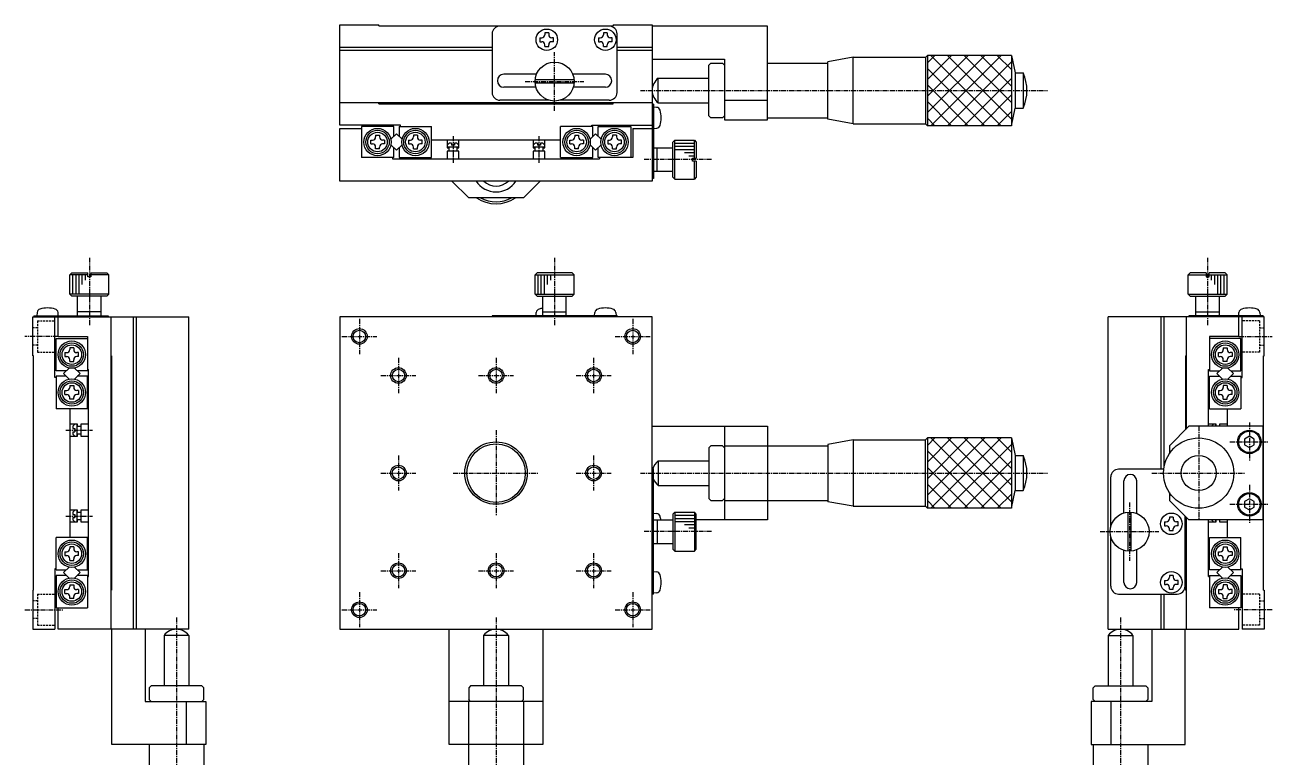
# Model space of a CAD drawing. Extents: x -219 to 100, y -52 to 272.
# Drawn here: x -219.2 to 100.3, y 84.4 to 272 of the extents above; entities that cross this region are included whole.
import ezdxf

# ---------------------------------------------------------------- set-up
doc = ezdxf.new("R2010")
doc.units = 0
doc.linetypes.add('CENTER', pattern=[2, 1.25, -0.25, 0.25, -0.25])
doc.linetypes.add('DASHED', pattern=[0.75, 0.5, -0.25])
doc.layers.get('0').update_dxf_attribs({"linetype": 'CONTINUOUS'})
doc.layers.add('CENTER', color=1, linetype='CENTER')

msp = doc.modelspace()

# ---------------------------------------------------------------- linework, layer by layer
at = {"color": 7, "linetype": 'CONTINUOUS'}
for p, q in [((-138.52, 246.3), (-138.52, 272)), ((-138.52, 272), (-128.52, 272)), ((-128.52, 271.8), (-128.52, 272)), ((-128.52, 271.8), (-68.52, 271.8)), ((-69.52, 271.7), (-97.52, 271.7)), ((-68.52, 272), (-58.52, 272)), ((-68.52, 272), (-68.52, 271.8)), ((-58.52, 272), (-58.52, 232)), ((-29.02, 271.7), (-58.52, 271.7)), ((-29.02, 247.7), (-29.02, 271.7)), ((-99.52, 269.7), (-99.52, 254.7)), ((-87.27, 268.7), (-87.27, 267.7)), ((-87.27, 268.7), (-86.82, 268.7)), ((-85.02, 269.95), (-86.02, 269.95)), ((-86.02, 269.95), (-86.02, 269.5)), ((-85.02, 269.95), (-85.02, 269.5)), ((-83.77, 268.7), (-84.22, 268.7)), ((-83.77, 267.7), (-83.77, 268.7)), ((-72.27, 268.7), (-72.27, 267.7)), ((-72.27, 268.7), (-71.82, 268.7)), ((-70.02, 269.95), (-71.02, 269.95)), ((-71.02, 269.95), (-71.02, 269.5)), ((-70.02, 269.95), (-70.02, 269.5)), ((-68.77, 268.7), (-69.22, 268.7)), ((-68.77, 267.7), (-68.77, 268.7)), ((-67.52, 254.7), (-67.52, 269.7)), ((-138.52, 266.3), (-99.52, 266.3)), ((-138.52, 265.5), (-99.52, 265.5)), ((-87.27, 267.7), (-86.82, 267.7)), ((-86.02, 266.45), (-86.02, 266.9)), ((-86.02, 266.45), (-85.02, 266.45)), ((-85.02, 266.45), (-85.02, 266.9)), ((-83.77, 267.7), (-84.22, 267.7)), ((-72.27, 267.7), (-71.82, 267.7)), ((-71.02, 266.45), (-71.02, 266.9)), ((-71.02, 266.45), (-70.02, 266.45)), ((-70.02, 266.45), (-70.02, 266.9)), ((-68.77, 267.7), (-69.22, 267.7)), ((-67.52, 266.3), (-58.52, 266.3)), ((-67.52, 265.5), (-58.52, 265.5)), ((-58.52, 263.2), (-40.02, 263.2)), ((-44.02, 261.7), (-43.52, 262.2)), ((-43.52, 262.2), (-40.52, 262.2)), ((-40.02, 261.7), (-40.52, 262.2)), ((-40.02, 263.2), (-40.02, 247.7)), ((-29.02, 262.2), (-13.52, 262.2)), ((-7.02, 263.7), (-13.52, 262.55)), ((-13.52, 247.84), (-13.52, 262.55)), ((-7.02, 263.7), (11.48, 263.7)), ((-7.02, 246.7), (-7.02, 263.7)), ((11.48, 263.69), (11.98, 264.19)), ((11.48, 263.7), (11.48, 246.7)), ((11.98, 264.19), (11.98, 246.19)), ((33.48, 264.19), (11.98, 264.19)), ((33.48, 264.19), (33.48, 246.19)), ((33.48, 264.19), (34.48, 259.69)), ((-88.17, 259.35), (-96.52, 259.35)), ((-70.52, 259.35), (-78.88, 259.35)), ((-44.02, 248.7), (-44.02, 261.7)), ((34.48, 259.69), (34.48, 250.69)), ((34.48, 259.69), (36.48, 259.69)), ((36.48, 259.69), (36.48, 250.69)), ((-88.31, 256.05), (-96.52, 256.05)), ((-78.54, 257.9), (-88.51, 257.9)), ((-78.54, 257.1), (-88.51, 257.1)), ((-70.52, 256.05), (-78.74, 256.05)), ((-56.96, 252.02), (-56.96, 258.37)), ((-56.96, 258.37), (-44.02, 258.37)), ((-84.92, 252.7), (-97.52, 252.7)), ((-69.52, 252.7), (-82.12, 252.7)), ((-40.02, 252.7), (-29.02, 252.7)), ((-58.52, 252), (-138.52, 252)), ((-128.52, 251.8), (-128.52, 252)), ((-128.52, 251.8), (-68.52, 251.8)), ((-68.52, 251.8), (-68.52, 252)), ((-58.22, 251.7), (-58.52, 251.7)), ((-58.22, 251.7), (-58.22, 232.7)), ((-57.37, 250.87), (-58.22, 250.95)), ((-56.96, 252.02), (-44.02, 252.02)), ((33.48, 246.19), (34.48, 250.69)), ((34.48, 250.69), (36.48, 250.69)), ((-123.02, 246.3), (-138.52, 246.3)), ((-124.72, 246), (-133.02, 246)), ((-133.02, 246), (-133.02, 238)), ((-124.72, 243.42), (-124.72, 246)), ((-123.32, 246), (-123.32, 243.42)), ((-123.32, 246), (-115.02, 246)), ((-123.02, 246), (-123.02, 246.3)), ((-115.02, 238), (-115.02, 246)), ((-73.72, 246), (-82.02, 246)), ((-82.02, 238), (-82.02, 246)), ((-74.02, 246.3), (-58.52, 246.3)), ((-74.02, 246), (-74.02, 246.3)), ((-73.72, 243.42), (-73.72, 246)), ((-72.32, 243.42), (-72.32, 246)), ((-72.32, 246), (-64.02, 246)), ((-64.02, 246), (-64.02, 238)), ((-43.52, 248.2), (-44.02, 248.7)), ((-40.52, 248.2), (-43.52, 248.2)), ((-40.52, 248.2), (-40.02, 248.7)), ((-40.02, 247.7), (-29.02, 247.7)), ((-29.02, 248.2), (-13.52, 248.2)), ((-7.02, 246.7), (-13.52, 247.84)), ((-7.02, 246.7), (11.48, 246.7)), ((11.48, 246.69), (11.98, 246.19)), ((33.48, 246.19), (11.98, 246.19)), ((-138.52, 245.5), (-133.02, 245.5)), ((-138.52, 232), (-138.52, 245.5)), ((-129.37, 243.75), (-128.37, 243.75)), ((-129.37, 243.75), (-129.37, 243.3)), ((-128.37, 243.75), (-128.37, 243.3)), ((-124.02, 244.12), (-125.44, 242.7)), ((-122.6, 242.7), (-124.02, 244.12)), ((-118.67, 243.75), (-119.67, 243.75)), ((-119.67, 243.75), (-119.67, 243.3)), ((-118.67, 243.75), (-118.67, 243.3)), ((-78.37, 243.75), (-77.37, 243.75)), ((-78.37, 243.75), (-78.37, 243.3)), ((-77.37, 243.75), (-77.37, 243.3)), ((-74.44, 242.7), (-73.02, 244.12)), ((-73.02, 244.12), (-71.6, 242.7)), ((-67.67, 243.75), (-68.67, 243.75)), ((-68.67, 243.75), (-68.67, 243.3)), ((-67.67, 243.75), (-67.67, 243.3)), ((-63.52, 245.5), (-63.52, 238)), ((-63.52, 245.5), (-58.52, 245.5)), ((-58.22, 245.45), (-57.37, 245.52)), ((-130.62, 241.5), (-130.62, 242.5)), ((-130.62, 242.5), (-130.17, 242.5)), ((-130.62, 241.5), (-130.17, 241.5)), ((-129.37, 240.25), (-129.37, 240.7)), ((-128.37, 240.25), (-129.37, 240.25)), ((-128.37, 240.25), (-128.37, 240.7)), ((-127.12, 242.5), (-127.57, 242.5)), ((-127.12, 241.5), (-127.57, 241.5)), ((-127.12, 242.5), (-127.12, 241.5)), ((-125.44, 241.3), (-124.02, 239.88)), ((-124.72, 238), (-124.72, 240.58)), ((-124.02, 239.88), (-122.6, 241.3)), ((-123.32, 240.58), (-123.32, 238)), ((-120.92, 242.5), (-120.92, 241.5)), ((-120.92, 242.5), (-120.47, 242.5)), ((-120.92, 241.5), (-120.47, 241.5)), ((-119.67, 240.25), (-119.67, 240.7)), ((-119.67, 240.25), (-118.67, 240.25)), ((-118.67, 240.25), (-118.67, 240.7)), ((-117.42, 242.5), (-117.87, 242.5)), ((-117.42, 241.5), (-117.87, 241.5)), ((-117.42, 241.5), (-117.42, 242.5)), ((-82.02, 242.5), (-115.02, 242.5)), ((-111.02, 242.5), (-111.02, 240.5)), ((-110.52, 241.7), (-111.02, 241.2)), ((-108.02, 240.7), (-111.02, 240.7)), ((-111.02, 240.5), (-110.52, 240.5)), ((-111.02, 239.7), (-111.02, 237.7)), ((-108.02, 239.7), (-111.02, 239.7)), ((-109.92, 241.7), (-110.52, 241.7)), ((-110.52, 239.7), (-110.52, 240.7)), ((-109.92, 241.7), (-109.92, 241.2)), ((-109.12, 241.2), (-109.92, 241.2)), ((-108.52, 241.7), (-109.12, 241.7)), ((-109.12, 241.7), (-109.12, 241.2)), ((-108.52, 241.7), (-108.02, 241.2)), ((-108.52, 240.7), (-108.52, 239.7)), ((-108.52, 240.5), (-108.02, 240.5)), ((-108.02, 240.5), (-108.02, 242.5)), ((-108.02, 237.7), (-108.02, 239.7)), ((-89.02, 242.5), (-89.02, 240.5)), ((-88.52, 241.7), (-89.02, 241.2)), ((-86.02, 240.7), (-89.02, 240.7)), ((-89.02, 240.5), (-88.52, 240.5)), ((-89.02, 239.7), (-89.02, 237.7)), ((-86.02, 239.7), (-89.02, 239.7)), ((-87.92, 241.7), (-88.52, 241.7)), ((-88.52, 239.7), (-88.52, 240.7)), ((-87.92, 241.7), (-87.92, 241.2)), ((-87.12, 241.2), (-87.92, 241.2)), ((-86.52, 241.7), (-87.12, 241.7)), ((-87.12, 241.7), (-87.12, 241.2)), ((-86.52, 241.7), (-86.02, 241.2)), ((-86.52, 240.7), (-86.52, 239.7)), ((-86.52, 240.5), (-86.02, 240.5)), ((-86.02, 240.5), (-86.02, 242.5)), ((-86.02, 237.7), (-86.02, 239.7)), ((-79.62, 241.5), (-79.62, 242.5)), ((-79.62, 242.5), (-79.17, 242.5)), ((-79.62, 241.5), (-79.17, 241.5)), ((-78.37, 240.25), (-78.37, 240.7)), ((-77.37, 240.25), (-78.37, 240.25)), ((-77.37, 240.25), (-77.37, 240.7)), ((-76.12, 242.5), (-76.57, 242.5)), ((-76.12, 241.5), (-76.57, 241.5)), ((-76.12, 242.5), (-76.12, 241.5)), ((-73.02, 239.88), (-74.44, 241.3)), ((-73.72, 238), (-73.72, 240.58)), ((-71.6, 241.3), (-73.02, 239.88)), ((-72.32, 238), (-72.32, 240.58)), ((-69.92, 242.5), (-69.92, 241.5)), ((-69.92, 242.5), (-69.47, 242.5)), ((-69.92, 241.5), (-69.47, 241.5)), ((-68.67, 240.25), (-68.67, 240.7)), ((-68.67, 240.25), (-67.67, 240.25)), ((-67.67, 240.25), (-67.67, 240.7)), ((-66.42, 242.5), (-66.87, 242.5)), ((-66.42, 241.5), (-66.87, 241.5)), ((-66.42, 241.5), (-66.42, 242.5)), ((-58.22, 240.5), (-53.22, 240.5)), ((-57.22, 234.5), (-57.22, 240.5)), ((-53.22, 242), (-52.72, 242.5)), ((-53.22, 233), (-53.22, 242)), ((-52.72, 232.5), (-52.72, 242.5)), ((-52.72, 242.5), (-47.72, 242.5)), ((-47.72, 237.9), (-47.72, 242.5)), ((-47.72, 242.5), (-47.22, 242)), ((-47.22, 242), (-47.22, 237.9)), ((-124.72, 238), (-133.02, 238)), ((-125.02, 238), (-125.02, 237.7)), ((-125.02, 237.7), (-72.02, 237.7)), ((-123.32, 238), (-115.02, 238)), ((-82.02, 238), (-73.72, 238)), ((-63.52, 238), (-72.32, 238)), ((-72.02, 238), (-72.02, 237.7)), ((-48.22, 237.9), (-47.22, 237.9)), ((-48.22, 237.1), (-48.22, 237.9)), ((-47.22, 237.1), (-48.22, 237.1)), ((-47.72, 232.5), (-47.72, 237.1)), ((-47.22, 237.1), (-47.22, 233)), ((-58.22, 234.5), (-53.22, 234.5)), ((-58.52, 232), (-138.52, 232)), ((-105.52, 227.7), (-109.82, 232)), ((-87.22, 232), (-91.52, 227.7)), ((-58.22, 232.7), (-58.52, 232.7)), ((-52.72, 232.5), (-53.22, 233)), ((-52.72, 232.5), (-47.72, 232.5)), ((-47.22, 233), (-47.72, 232.5)), ((-91.52, 227.7), (-105.52, 227.7)), ((-207.69, 207.99), (-207.19, 208.49)), ((-203.09, 207.99), (-207.69, 207.99)), ((-207.69, 202.99), (-207.69, 207.99)), ((-207.19, 208.49), (-203.09, 208.49)), ((-203.09, 207.49), (-203.09, 208.49)), ((-202.29, 208.49), (-202.29, 207.49)), ((-202.29, 208.49), (-198.19, 208.49)), ((-197.69, 207.99), (-202.29, 207.99)), ((-198.19, 208.49), (-197.69, 207.99)), ((-197.69, 202.99), (-197.69, 207.99)), ((-88.02, 208.49), (-88.52, 207.99)), ((-88.52, 207.99), (-78.52, 207.99)), ((-88.52, 202.99), (-88.52, 207.99)), ((-79.02, 208.49), (-88.02, 208.49)), ((-78.52, 207.99), (-79.02, 208.49)), ((-78.52, 202.99), (-78.52, 207.99)), ((79.26, 208.49), (78.76, 207.99)), ((78.76, 207.99), (83.36, 207.99)), ((78.76, 202.99), (78.76, 207.99)), ((83.36, 208.49), (79.26, 208.49)), ((83.36, 208.49), (83.36, 207.49)), ((84.16, 207.49), (84.16, 208.49)), ((88.26, 208.49), (84.16, 208.49)), ((84.16, 207.99), (88.76, 207.99)), ((88.76, 207.99), (88.26, 208.49)), ((88.76, 202.99), (88.76, 207.99)), ((-202.29, 207.49), (-203.09, 207.49)), ((83.36, 207.49), (84.16, 207.49)), ((-197.69, 202.99), (-207.69, 202.99)), ((-207.19, 202.49), (-207.69, 202.99)), ((-198.19, 202.49), (-207.19, 202.49)), ((-205.69, 197.49), (-205.69, 202.49)), ((-199.69, 197.49), (-199.69, 202.49)), ((-197.69, 202.99), (-198.19, 202.49)), ((-88.52, 202.99), (-78.52, 202.99)), ((-88.52, 202.99), (-88.02, 202.49)), ((-88.02, 202.49), (-79.02, 202.49)), ((-86.52, 197.49), (-86.52, 202.49)), ((-80.52, 197.49), (-80.52, 202.49)), ((-79.02, 202.49), (-78.52, 202.99)), ((78.76, 202.99), (88.76, 202.99)), ((78.76, 202.99), (79.26, 202.49)), ((79.26, 202.49), (88.26, 202.49)), ((80.76, 197.49), (80.76, 202.49)), ((86.76, 197.49), (86.76, 202.49)), ((88.26, 202.49), (88.76, 202.99)), ((-216.06, 198.33), (-216.14, 197.49)), ((-210.64, 197.49), (-210.71, 198.33)), ((-199.69, 198.49), (-205.69, 198.49)), ((-88.27, 197.49), (-88.2, 198.33)), ((-86.52, 198.49), (-80.52, 198.49)), ((-73.27, 197.49), (-73.2, 198.33)), ((-67.85, 198.33), (-67.77, 197.49)), ((80.76, 198.49), (86.76, 198.49)), ((91.71, 197.49), (91.78, 198.33)), ((97.13, 198.33), (97.21, 197.49)), ((-217.19, 197.19), (-177.19, 197.19)), ((-217.19, 187.19), (-217.19, 197.19)), ((-216.89, 197.49), (-216.89, 197.19)), ((-216.89, 197.49), (-197.89, 197.49)), ((-211.49, 181.69), (-211.49, 197.19)), ((-210.69, 192.19), (-210.69, 197.19)), ((-197.89, 197.49), (-197.89, 197.19)), ((-197.19, 197.19), (-197.19, 117.19)), ((-191.49, 197.19), (-191.49, 117.19)), ((-190.69, 197.19), (-190.69, 117.19)), ((-177.19, 117.19), (-177.19, 197.19)), ((-58.52, 197.19), (-138.52, 197.19)), ((-138.52, 197.19), (-138.52, 117.19)), ((-67.52, 197.49), (-99.52, 197.49)), ((-99.52, 197.49), (-99.52, 197.19)), ((-67.52, 197.49), (-67.52, 197.19)), ((-58.52, 117.19), (-58.52, 197.19)), ((58.26, 117.19), (58.26, 197.19)), ((98.26, 197.19), (58.26, 197.19)), ((71.76, 197.19), (71.76, 158.19)), ((72.56, 197.19), (72.56, 158.52)), ((78.26, 197.19), (78.26, 168.49)), ((78.96, 197.49), (78.96, 197.19)), ((97.96, 197.49), (78.96, 197.49)), ((91.76, 192.19), (91.76, 197.19)), ((92.56, 181.69), (92.56, 197.19)), ((97.96, 197.49), (97.96, 197.19)), ((98.26, 187.19), (98.26, 197.19)), ((-211.19, 183.39), (-211.19, 191.69)), ((-211.19, 191.69), (-203.19, 191.69)), ((-210.69, 192.19), (-203.19, 192.19)), ((-203.19, 192.19), (-203.19, 183.39)), ((91.76, 192.19), (84.26, 192.19)), ((84.26, 192.19), (84.26, 183.39)), ((92.26, 191.69), (84.26, 191.69)), ((92.26, 183.39), (92.26, 191.69)), ((-206.69, 189.29), (-207.69, 189.29)), ((-207.69, 189.29), (-207.69, 188.84)), ((-206.69, 189.29), (-206.69, 188.84)), ((87.76, 189.29), (88.76, 189.29)), ((87.76, 189.29), (87.76, 188.84)), ((88.76, 189.29), (88.76, 188.84)), ((-216.99, 187.19), (-217.19, 187.19)), ((-216.99, 127.19), (-216.99, 187.19)), ((-208.94, 188.04), (-208.94, 187.04)), ((-208.94, 188.04), (-208.49, 188.04)), ((-208.94, 187.04), (-208.49, 187.04)), ((-207.69, 185.79), (-207.69, 186.24)), ((-207.69, 185.79), (-206.69, 185.79)), ((-206.69, 185.79), (-206.69, 186.24)), ((-205.44, 188.04), (-205.89, 188.04)), ((-205.44, 187.04), (-205.89, 187.04)), ((-205.44, 187.04), (-205.44, 188.04)), ((-196.99, 187.19), (-197.19, 187.19)), ((-196.99, 187.19), (-196.99, 127.19)), ((78.06, 187.19), (78.06, 168.29)), ((78.06, 187.19), (78.26, 187.19)), ((86.51, 187.04), (86.51, 188.04)), ((86.51, 188.04), (86.96, 188.04)), ((86.51, 187.04), (86.96, 187.04)), ((87.76, 185.79), (87.76, 186.24)), ((88.76, 185.79), (87.76, 185.79)), ((88.76, 185.79), (88.76, 186.24)), ((90.01, 188.04), (89.56, 188.04)), ((90.01, 187.04), (89.56, 187.04)), ((90.01, 188.04), (90.01, 187.04)), ((98.06, 187.19), (98.26, 187.19)), ((98.06, 127.19), (98.06, 187.19)), ((-208.61, 183.39), (-211.19, 183.39)), ((-209.31, 182.69), (-207.89, 184.11)), ((-207.89, 181.26), (-209.31, 182.69)), ((-206.49, 184.11), (-205.07, 182.69)), ((-205.07, 182.69), (-206.49, 181.26)), ((-203.19, 183.39), (-205.77, 183.39)), ((-203.19, 183.69), (-202.89, 183.69)), ((-202.89, 130.69), (-202.89, 183.69)), ((83.96, 183.69), (84.26, 183.69)), ((83.96, 169.19), (83.96, 183.69)), ((84.26, 183.39), (86.84, 183.39)), ((87.56, 184.11), (86.14, 182.69)), ((86.14, 182.69), (87.56, 181.26)), ((90.38, 182.69), (88.96, 184.11)), ((88.96, 181.26), (90.38, 182.69)), ((89.68, 183.39), (92.26, 183.39)), ((-211.19, 181.69), (-211.49, 181.69)), ((-208.61, 181.99), (-211.19, 181.99)), ((-211.19, 181.99), (-211.19, 173.69)), ((-207.69, 179.59), (-206.69, 179.59)), ((-207.69, 179.59), (-207.69, 179.14)), ((-206.69, 179.59), (-206.69, 179.14)), ((-203.19, 181.99), (-205.77, 181.99)), ((-203.19, 173.69), (-203.19, 181.99)), ((84.26, 181.99), (86.84, 181.99)), ((84.26, 173.69), (84.26, 181.99)), ((88.76, 179.59), (87.76, 179.59)), ((87.76, 179.59), (87.76, 179.14)), ((88.76, 179.59), (88.76, 179.14)), ((89.68, 181.99), (92.26, 181.99)), ((92.26, 181.99), (92.26, 173.69)), ((92.26, 181.69), (92.56, 181.69)), ((-208.94, 177.34), (-208.94, 178.34)), ((-208.94, 178.34), (-208.49, 178.34)), ((-208.94, 177.34), (-208.49, 177.34)), ((-207.69, 176.09), (-207.69, 176.54)), ((-206.69, 176.09), (-207.69, 176.09)), ((-206.69, 176.09), (-206.69, 176.54)), ((-205.44, 178.34), (-205.89, 178.34)), ((-205.44, 177.34), (-205.89, 177.34)), ((-205.44, 178.34), (-205.44, 177.34)), ((86.51, 178.34), (86.51, 177.34)), ((86.51, 178.34), (86.96, 178.34)), ((86.51, 177.34), (86.96, 177.34)), ((87.76, 176.09), (87.76, 176.54)), ((87.76, 176.09), (88.76, 176.09)), ((88.76, 176.09), (88.76, 176.54)), ((90.01, 178.34), (89.56, 178.34)), ((90.01, 177.34), (89.56, 177.34)), ((90.01, 177.34), (90.01, 178.34)), ((-203.19, 173.69), (-211.19, 173.69)), ((-207.69, 173.69), (-207.69, 140.69)), ((84.26, 173.69), (92.26, 173.69)), ((88.76, 173.69), (88.76, 169.19)), ((-205.69, 169.69), (-207.69, 169.69)), ((-206.89, 169.19), (-206.39, 169.69)), ((-205.89, 169.69), (-205.89, 166.69)), ((-205.69, 169.19), (-205.69, 169.69)), ((-202.89, 169.69), (-204.89, 169.69)), ((-204.89, 169.69), (-204.89, 166.69)), ((85.96, 169.69), (83.96, 169.69)), ((84.76, 169.19), (85.26, 169.69)), ((85.76, 169.69), (85.76, 169.19)), ((85.96, 169.19), (85.96, 169.69)), ((88.76, 169.69), (86.76, 169.69)), ((86.76, 169.69), (86.76, 169.19)), ((-207.69, 166.69), (-205.69, 166.69)), ((-206.89, 169.19), (-206.89, 168.59)), ((-206.89, 168.59), (-206.39, 168.59)), ((-206.89, 167.79), (-206.89, 167.19)), ((-206.89, 167.79), (-206.39, 167.79)), ((-206.89, 167.19), (-206.39, 166.69)), ((-206.39, 168.59), (-206.39, 167.79)), ((-205.89, 169.19), (-204.89, 169.19)), ((-204.89, 167.19), (-205.89, 167.19)), ((-205.69, 166.69), (-205.69, 167.19)), ((-204.89, 166.69), (-202.89, 166.69)), ((-197.19, 168.49), (-196.99, 168.29)), ((-58.52, 169.19), (-29.02, 169.19)), ((-40.02, 169.19), (-40.02, 145.19)), ((-29.02, 169.19), (-29.02, 145.19)), ((11.48, 165.69), (11.98, 166.19)), ((11.98, 166.19), (11.98, 148.19)), ((33.48, 166.19), (11.98, 166.19)), ((33.48, 166.19), (33.48, 148.19)), ((33.48, 166.19), (34.48, 161.69)), ((78.96, 169.19), (73.96, 164.19)), ((97.96, 169.19), (78.96, 169.19)), ((94.46, 166.63), (93.21, 165.91)), ((95.71, 165.91), (94.46, 166.63)), ((97.96, 145.19), (97.96, 169.19)), ((-43.52, 164.19), (-44.02, 163.69)), ((-44.02, 163.69), (-44.02, 150.69)), ((-40.52, 164.19), (-43.52, 164.19)), ((-40.52, 164.19), (-40.02, 163.69)), ((-40.02, 164.19), (-13.52, 164.19)), ((-7.02, 165.69), (-13.52, 164.54)), ((-13.52, 164.54), (-13.52, 149.83)), ((-7.02, 165.69), (11.48, 165.69)), ((-7.02, 165.69), (-7.02, 148.69)), ((11.48, 148.69), (11.48, 165.69)), ((73.96, 164.19), (73.96, 162.16)), ((93.21, 165.91), (93.21, 164.46)), ((93.21, 164.46), (94.46, 163.74)), ((94.46, 163.74), (95.71, 164.46)), ((95.71, 164.46), (95.71, 165.91)), ((-56.96, 160.36), (-56.96, 154.01)), ((-56.96, 160.36), (-44.02, 160.36)), ((34.48, 161.69), (34.48, 152.69)), ((34.48, 161.69), (36.48, 161.69)), ((36.48, 161.69), (36.48, 152.69)), ((-58.22, 158.19), (-58.52, 158.19)), ((-58.22, 126.19), (-58.22, 158.19)), ((72.51, 158.19), (60.96, 158.19)), ((-56.96, 154.01), (-44.02, 154.01)), ((58.96, 143.59), (58.96, 156.19)), ((62.31, 146.97), (62.31, 155.19)), ((65.61, 146.83), (65.61, 155.19)), ((-44.02, 150.69), (-43.52, 150.19)), ((-43.52, 150.19), (-40.52, 150.19)), ((-40.02, 150.69), (-40.52, 150.19)), ((-40.02, 150.19), (-13.52, 150.19)), ((33.48, 148.19), (34.48, 152.69)), ((34.48, 152.69), (36.48, 152.69)), ((73.96, 152.21), (73.96, 150.19)), ((73.96, 150.19), (78.96, 145.19)), ((94.46, 150.63), (93.21, 149.91)), ((95.71, 149.91), (94.46, 150.63)), ((-205.69, 147.69), (-207.69, 147.69)), ((-206.89, 147.19), (-206.39, 147.69)), ((-206.89, 147.19), (-206.89, 146.59)), ((-205.89, 147.69), (-205.89, 144.69)), ((-205.89, 147.19), (-204.89, 147.19)), ((-205.69, 147.19), (-205.69, 147.69)), ((-202.89, 147.69), (-204.89, 147.69)), ((-204.89, 147.69), (-204.89, 144.69)), ((-52.72, 147.19), (-53.22, 146.69)), ((-52.72, 147.19), (-52.72, 137.19)), ((-52.72, 147.19), (-47.72, 147.19)), ((-47.72, 147.19), (-47.72, 137.19)), ((-47.22, 146.69), (-47.72, 147.19)), ((-7.02, 148.69), (-13.52, 149.83)), ((-7.02, 148.69), (11.48, 148.69)), ((11.48, 148.69), (11.98, 148.19)), ((33.48, 148.19), (11.98, 148.19)), ((63.36, 137.2), (63.36, 147.17)), ((64.16, 137.2), (64.16, 147.17)), ((93.21, 149.91), (93.21, 148.46)), ((93.21, 148.46), (94.46, 147.74)), ((94.46, 147.74), (95.71, 148.46)), ((95.71, 148.46), (95.71, 149.91)), ((-207.69, 144.69), (-205.69, 144.69)), ((-206.89, 146.59), (-206.39, 146.59)), ((-206.89, 145.79), (-206.89, 145.19)), ((-206.89, 145.79), (-206.39, 145.79)), ((-206.89, 145.19), (-206.39, 144.69)), ((-206.39, 146.59), (-206.39, 145.79)), ((-204.89, 145.19), (-205.89, 145.19)), ((-205.69, 144.69), (-205.69, 145.19)), ((-204.89, 144.69), (-202.89, 144.69)), ((-197.19, 145.89), (-196.99, 146.09)), ((-58.22, 146.94), (-57.37, 146.86)), ((-58.22, 145.19), (-53.22, 145.19)), ((-57.22, 145.19), (-57.22, 139.19)), ((-53.22, 146.69), (-53.22, 137.69)), ((-47.22, 137.69), (-47.22, 146.69)), ((-29.02, 145.19), (-47.22, 145.19)), ((72.71, 144.69), (72.71, 143.69)), ((72.71, 144.69), (73.16, 144.69)), ((74.96, 145.94), (73.96, 145.94)), ((73.96, 145.94), (73.96, 145.49)), ((74.96, 145.94), (74.96, 145.49)), ((76.21, 144.69), (75.76, 144.69)), ((76.21, 143.69), (76.21, 144.69)), ((77.96, 128.19), (77.96, 146.19)), ((78.06, 146.09), (78.06, 127.19)), ((78.26, 145.89), (78.26, 117.19)), ((97.96, 145.19), (78.96, 145.19)), ((83.96, 130.69), (83.96, 145.19)), ((83.96, 144.69), (85.96, 144.69)), ((84.76, 145.19), (85.26, 144.69)), ((85.76, 145.19), (85.76, 144.69)), ((85.96, 144.69), (85.96, 145.19)), ((86.76, 145.19), (86.76, 144.69)), ((86.76, 144.69), (88.76, 144.69)), ((88.76, 145.19), (88.76, 140.69)), ((-211.19, 132.39), (-211.19, 140.69)), ((-203.19, 140.69), (-211.19, 140.69)), ((-203.19, 132.39), (-203.19, 140.69)), ((58.96, 128.19), (58.96, 140.79)), ((72.71, 143.69), (73.16, 143.69)), ((73.96, 142.44), (73.96, 142.89)), ((73.96, 142.44), (74.96, 142.44)), ((74.96, 142.44), (74.96, 142.89)), ((76.21, 143.69), (75.76, 143.69)), ((84.26, 132.39), (84.26, 140.69)), ((84.26, 140.69), (92.26, 140.69)), ((92.26, 132.39), (92.26, 140.69)), ((-206.69, 138.29), (-207.69, 138.29)), ((-207.69, 138.29), (-207.69, 137.84)), ((-206.69, 138.29), (-206.69, 137.84)), ((-58.22, 139.19), (-53.22, 139.19)), ((-53.22, 137.69), (-52.72, 137.19)), ((-47.72, 137.19), (-47.22, 137.69)), ((62.31, 129.19), (62.31, 137.4)), ((65.61, 129.19), (65.61, 137.54)), ((87.76, 138.29), (88.76, 138.29)), ((87.76, 138.29), (87.76, 137.84)), ((88.76, 138.29), (88.76, 137.84)), ((-208.94, 137.04), (-208.94, 136.04)), ((-208.94, 137.04), (-208.49, 137.04)), ((-208.94, 136.04), (-208.49, 136.04)), ((-207.69, 134.79), (-207.69, 135.24)), ((-207.69, 134.79), (-206.69, 134.79)), ((-206.69, 134.79), (-206.69, 135.24)), ((-205.44, 137.04), (-205.89, 137.04)), ((-205.44, 136.04), (-205.89, 136.04)), ((-205.44, 136.04), (-205.44, 137.04)), ((-52.72, 137.19), (-47.72, 137.19)), ((86.51, 136.04), (86.51, 137.04)), ((86.51, 137.04), (86.96, 137.04)), ((86.51, 136.04), (86.96, 136.04)), ((87.76, 134.79), (87.76, 135.24)), ((88.76, 134.79), (87.76, 134.79)), ((88.76, 134.79), (88.76, 135.24)), ((90.01, 137.04), (89.56, 137.04)), ((90.01, 136.04), (89.56, 136.04)), ((90.01, 137.04), (90.01, 136.04)), ((-211.19, 132.69), (-211.49, 132.69)), ((-211.49, 132.69), (-211.49, 117.19)), ((-211.19, 132.39), (-208.61, 132.39)), ((-208.61, 130.99), (-211.19, 130.99)), ((-211.19, 130.99), (-211.19, 122.69)), ((-207.89, 133.11), (-209.31, 131.69)), ((-209.31, 131.69), (-207.89, 130.26)), ((-205.07, 131.69), (-206.49, 133.11)), ((-206.49, 130.26), (-205.07, 131.69)), ((-205.77, 132.39), (-203.19, 132.39)), ((-203.19, 130.99), (-205.77, 130.99)), ((-203.19, 130.99), (-203.19, 122.69)), ((-58.22, 131.94), (-57.37, 131.86)), ((86.84, 132.39), (84.26, 132.39)), ((84.26, 130.99), (86.84, 130.99)), ((84.26, 130.99), (84.26, 122.69)), ((86.14, 131.69), (87.56, 133.11)), ((87.56, 130.26), (86.14, 131.69)), ((88.96, 133.11), (90.38, 131.69)), ((90.38, 131.69), (88.96, 130.26)), ((92.26, 132.39), (89.68, 132.39)), ((89.68, 130.99), (92.26, 130.99)), ((92.26, 132.69), (92.56, 132.69)), ((92.26, 130.99), (92.26, 122.69)), ((92.56, 132.69), (92.56, 117.19)), ((-207.69, 128.59), (-206.69, 128.59)), ((-207.69, 128.59), (-207.69, 128.14)), ((-206.69, 128.59), (-206.69, 128.14)), ((-203.19, 130.69), (-202.89, 130.69)), ((72.71, 129.69), (72.71, 128.69)), ((72.71, 129.69), (73.16, 129.69)), ((72.71, 128.69), (73.16, 128.69)), ((74.96, 130.94), (73.96, 130.94)), ((73.96, 130.94), (73.96, 130.49)), ((73.96, 127.44), (73.96, 127.89)), ((74.96, 130.94), (74.96, 130.49)), ((74.96, 127.44), (74.96, 127.89)), ((76.21, 129.69), (75.76, 129.69)), ((76.21, 128.69), (75.76, 128.69)), ((76.21, 128.69), (76.21, 129.69)), ((83.96, 130.69), (84.26, 130.69)), ((88.76, 128.59), (87.76, 128.59)), ((87.76, 128.59), (87.76, 128.14)), ((88.76, 128.59), (88.76, 128.14)), ((-217.19, 127.19), (-217.19, 117.19)), ((-216.99, 127.19), (-217.19, 127.19)), ((-208.94, 126.34), (-208.94, 127.34)), ((-208.94, 127.34), (-208.49, 127.34)), ((-208.94, 126.34), (-208.49, 126.34)), ((-207.69, 125.09), (-207.69, 125.54)), ((-206.69, 125.09), (-207.69, 125.09)), ((-206.69, 125.09), (-206.69, 125.54)), ((-205.44, 127.34), (-205.89, 127.34)), ((-205.44, 126.34), (-205.89, 126.34)), ((-205.44, 127.34), (-205.44, 126.34)), ((-197.19, 127.19), (-196.99, 127.19)), ((-58.22, 126.19), (-58.52, 126.19)), ((-57.37, 126.51), (-58.22, 126.44)), ((60.96, 126.19), (75.96, 126.19)), ((71.76, 126.19), (71.76, 117.19)), ((72.56, 126.19), (72.56, 117.19)), ((73.96, 127.44), (74.96, 127.44)), ((78.26, 127.19), (78.06, 127.19)), ((86.51, 127.34), (86.51, 126.34)), ((86.51, 127.34), (86.96, 127.34)), ((86.51, 126.34), (86.96, 126.34)), ((87.76, 125.09), (87.76, 125.54)), ((87.76, 125.09), (88.76, 125.09)), ((88.76, 125.09), (88.76, 125.54)), ((90.01, 127.34), (89.56, 127.34)), ((90.01, 126.34), (89.56, 126.34)), ((90.01, 126.34), (90.01, 127.34)), ((98.06, 127.19), (98.26, 127.19)), ((98.26, 127.19), (98.26, 117.19)), ((-211.19, 122.69), (-203.19, 122.69)), ((-210.69, 117.19), (-210.69, 122.69)), ((92.26, 122.69), (84.26, 122.69)), ((91.76, 117.19), (91.76, 122.69)), ((-217.19, 117.19), (-211.49, 117.19)), ((-177.19, 117.19), (-210.69, 117.19)), ((-196.89, 87.69), (-196.89, 117.19)), ((-188.39, 117.19), (-188.39, 98.69)), ((-177.21, 115.62), (-183.56, 115.62)), ((-183.56, 115.62), (-183.56, 102.69)), ((-177.21, 115.62), (-177.21, 102.69)), ((-138.52, 117.19), (-58.52, 117.19)), ((-110.52, 87.69), (-110.52, 117.19)), ((-95.35, 115.62), (-101.7, 115.62)), ((-101.7, 115.62), (-101.7, 102.69)), ((-95.35, 115.62), (-95.35, 102.69)), ((-86.52, 117.19), (-86.52, 87.69)), ((58.26, 117.19), (91.76, 117.19)), ((58.28, 115.62), (64.63, 115.62)), ((58.28, 115.62), (58.28, 102.69)), ((64.63, 115.62), (64.63, 102.69)), ((69.46, 117.19), (69.46, 98.69)), ((77.96, 87.69), (77.96, 117.19)), ((98.26, 117.19), (92.56, 117.19)), ((-186.89, 102.69), (-187.39, 102.19)), ((-173.89, 102.69), (-186.89, 102.69)), ((-173.39, 102.19), (-173.89, 102.69)), ((-105.02, 102.69), (-105.52, 102.19)), ((-92.02, 102.69), (-105.02, 102.69)), ((-91.52, 102.19), (-92.02, 102.69)), ((54.46, 102.19), (54.96, 102.69)), ((54.96, 102.69), (67.96, 102.69)), ((67.96, 102.69), (68.46, 102.19)), ((-187.39, 102.19), (-187.39, 99.19)), ((-186.89, 98.69), (-187.39, 99.19)), ((-173.39, 99.19), (-173.89, 98.69)), ((-173.39, 99.19), (-173.39, 102.19)), ((-105.52, 102.19), (-105.52, 99.19)), ((-105.02, 98.69), (-105.52, 99.19)), ((-91.52, 99.19), (-92.02, 98.69)), ((-91.52, 99.19), (-91.52, 102.19)), ((54.46, 99.19), (54.46, 102.19)), ((54.46, 99.19), (54.96, 98.69)), ((67.96, 98.69), (68.46, 99.19)), ((68.46, 102.19), (68.46, 99.19)), ((-188.39, 98.69), (-172.89, 98.69)), ((-177.89, 98.69), (-177.89, 87.69)), ((-172.89, 98.69), (-172.89, 87.69)), ((-86.52, 98.69), (-110.52, 98.69)), ((-105.52, 72.19), (-105.52, 98.69)), ((-91.52, 98.69), (-91.52, 72.19)), ((69.46, 98.69), (53.96, 98.69)), ((53.96, 98.69), (53.96, 87.69)), ((58.96, 98.69), (58.96, 87.69)), ((-172.89, 87.69), (-196.89, 87.69)), ((-187.39, 87.69), (-187.39, 72.19)), ((-173.39, 87.69), (-173.39, 72.19)), ((-86.52, 87.69), (-110.52, 87.69)), ((53.96, 87.69), (77.96, 87.69)), ((54.46, 87.69), (54.46, 72.19)), ((68.46, 87.69), (68.46, 72.19))]:
    msp.add_line(p, q, dxfattribs=at)
at = {"color": 3, "linetype": 'CONTINUOUS'}
for p, q in [((11.98, 262.25), (13.92, 264.19)), ((11.98, 258.01), (18.16, 264.19)), ((11.98, 253.77), (22.4, 264.19)), ((11.98, 249.53), (26.65, 264.19)), ((30.89, 246.19), (12.89, 264.19)), ((12.89, 246.19), (30.89, 264.19)), ((33.48, 247.85), (17.13, 264.19)), ((17.13, 246.19), (33.48, 262.54)), ((33.48, 252.09), (21.37, 264.19)), ((33.48, 256.33), (25.62, 264.19)), ((33.48, 260.58), (29.86, 264.19)), ((26.65, 246.19), (11.98, 260.86)), ((22.4, 246.19), (11.98, 256.62)), ((21.37, 246.19), (33.48, 258.3)), ((18.16, 246.19), (11.98, 252.38)), ((25.62, 246.19), (33.48, 254.05)), ((29.86, 246.19), (33.48, 249.81)), ((13.92, 246.19), (11.98, 248.14)), ((-52.72, 241.7), (-47.72, 241.7)), ((-52.72, 240.9), (-47.72, 240.9)), ((-52.72, 240.1), (-47.72, 240.1)), ((-50.22, 239.3), (-47.72, 239.3)), ((-49.1, 238.5), (-47.72, 238.5)), ((-206.89, 202.99), (-206.89, 207.99)), ((-206.09, 202.99), (-206.09, 207.99)), ((-205.29, 202.99), (-205.29, 207.99)), ((-204.49, 205.49), (-204.49, 207.99)), ((-203.69, 206.61), (-203.69, 207.99)), ((-87.72, 202.99), (-87.72, 207.99)), ((-86.92, 202.99), (-86.92, 207.99)), ((-86.12, 202.99), (-86.12, 207.99)), ((-85.32, 205.49), (-85.32, 207.99)), ((-84.52, 206.61), (-84.52, 207.99)), ((84.76, 206.61), (84.76, 207.99)), ((85.56, 205.49), (85.56, 207.99)), ((86.36, 202.99), (86.36, 207.99)), ((87.16, 202.99), (87.16, 207.99)), ((87.96, 202.99), (87.96, 207.99)), ((11.98, 164.24), (13.92, 166.19)), ((11.98, 160), (18.16, 166.19)), ((11.98, 155.76), (22.4, 166.19)), ((11.98, 151.52), (26.65, 166.19)), ((30.89, 148.19), (12.89, 166.19)), ((12.89, 148.19), (30.89, 166.19)), ((33.48, 149.84), (17.13, 166.19)), ((33.48, 154.08), (21.37, 166.19)), ((33.48, 158.33), (25.62, 166.19)), ((33.48, 162.57), (29.86, 166.19)), ((17.13, 148.19), (33.48, 164.53)), ((26.65, 148.19), (11.98, 162.85)), ((21.37, 148.19), (33.48, 160.29)), ((22.4, 148.19), (11.98, 158.61)), ((18.16, 148.19), (11.98, 154.37)), ((25.62, 148.19), (33.48, 156.05)), ((29.86, 148.19), (33.48, 151.8)), ((13.92, 148.19), (11.98, 150.13)), ((-52.72, 146.39), (-47.72, 146.39)), ((-52.72, 145.59), (-47.72, 145.59)), ((-52.72, 144.79), (-47.72, 144.79)), ((-50.22, 143.99), (-47.72, 143.99)), ((-49.1, 143.19), (-47.72, 143.19))]:
    msp.add_line(p, q, dxfattribs=at)
at = {"color": 3, "linetype": 'DASHED'}
for p, q in [((-215.99, 196.19), (-211.49, 196.19)), ((-215.99, 196.19), (-215.99, 188.19)), ((97.06, 196.19), (92.56, 196.19)), ((97.06, 196.19), (97.06, 188.19)), ((-215.99, 194.44), (-217.19, 194.44)), ((97.06, 194.44), (98.26, 194.44)), ((-215.99, 189.94), (-217.19, 189.94)), ((97.06, 189.94), (98.26, 189.94)), ((-215.99, 188.19), (-211.49, 188.19)), ((97.06, 188.19), (92.56, 188.19)), ((-215.99, 126.19), (-211.49, 126.19)), ((-215.99, 126.19), (-215.99, 118.19)), ((97.06, 126.19), (92.56, 126.19)), ((97.06, 126.19), (97.06, 118.19)), ((-215.99, 124.44), (-217.19, 124.44)), ((97.06, 124.44), (98.26, 124.44)), ((-215.99, 119.94), (-217.19, 119.94)), ((97.06, 119.94), (98.26, 119.94)), ((-215.99, 118.19), (-211.49, 118.19)), ((97.06, 118.19), (92.56, 118.19))]:
    msp.add_line(p, q, dxfattribs=at)
at = {"color": 7, "linetype": 'CONTINUOUS'}
for centre, radius in [((-85.52, 268.2), 2.75), ((-70.52, 268.2), 2.75), ((-83.52, 257.5), 5), ((-128.87, 242), 3.5), ((-128.87, 242), 3), ((-128.87, 242), 2.5), ((-119.17, 242), 3.5), ((-119.17, 242), 3), ((-119.17, 242), 2.5), ((-77.87, 242), 3.5), ((-77.87, 242), 3), ((-77.87, 242), 2.5), ((-68.17, 242), 3.5), ((-68.17, 242), 3), ((-68.17, 242), 2.5), ((-133.52, 192.19), 1.6), ((-63.52, 192.19), 1.6), ((-207.19, 187.54), 3.5), ((-207.19, 187.54), 3), ((-207.19, 187.54), 2.5), ((88.26, 187.54), 3.5), ((88.26, 187.54), 3), ((88.26, 187.54), 2.5), ((-123.52, 182.19), 1.6), ((-98.52, 182.19), 1.6), ((-73.52, 182.19), 1.6), ((-207.19, 177.84), 3.5), ((-207.19, 177.84), 3), ((-207.19, 177.84), 2.5), ((88.26, 177.84), 3.5), ((88.26, 177.84), 3), ((88.26, 177.84), 2.5), ((81.46, 157.19), 9), ((94.46, 165.19), 3), ((94.46, 165.19), 2.75), ((-98.52, 157.19), 7.5), ((81.46, 157.19), 4.5), ((-123.52, 157.19), 1.6), ((-73.52, 157.19), 1.6), ((94.46, 149.19), 3), ((94.46, 149.19), 2.75), ((63.76, 142.19), 5), ((74.46, 144.19), 2.75), ((-207.19, 136.54), 3.5), ((-207.19, 136.54), 3), ((-207.19, 136.54), 2.5), ((88.26, 136.54), 3.5), ((88.26, 136.54), 3), ((88.26, 136.54), 2.5), ((-123.52, 132.19), 1.6), ((-98.52, 132.19), 1.6), ((-73.52, 132.19), 1.6), ((74.46, 129.19), 2.75), ((-207.19, 126.84), 3.5), ((-207.19, 126.84), 3), ((-207.19, 126.84), 2.5), ((88.26, 126.84), 3.5), ((88.26, 126.84), 3), ((88.26, 126.84), 2.5), ((-133.52, 122.19), 1.6), ((-63.52, 122.19), 1.6)]:
    msp.add_circle(centre, radius, dxfattribs=at)
at = {"color": 3, "linetype": 'CONTINUOUS'}
for centre, radius in [((-133.52, 192.19), 2), ((-63.52, 192.19), 2), ((-123.52, 182.19), 2), ((-98.52, 182.19), 2), ((-73.52, 182.19), 2), ((-98.52, 157.19), 8), ((-123.52, 157.19), 2), ((-73.52, 157.19), 2), ((-123.52, 132.19), 2), ((-98.52, 132.19), 2), ((-73.52, 132.19), 2), ((-133.52, 122.19), 2), ((-63.52, 122.19), 2)]:
    msp.add_circle(centre, radius, dxfattribs=at)
at = {"color": 7, "linetype": 'CONTINUOUS'}
for centre, radius, start, end in [((-97.52, 269.7), 2, 90, 180), ((-69.52, 269.7), 2, 0, 90), ((-86.82, 269.5), 0.8, 270, 0), ((-84.22, 269.5), 0.8, 180, 270), ((-71.82, 269.5), 0.8, 270, 0), ((-69.22, 269.5), 0.8, 180, 270), ((-86.82, 266.9), 0.8, 0, 90), ((-84.22, 266.9), 0.8, 90, 180), ((-71.82, 266.9), 0.8, 0, 90), ((-69.22, 266.9), 0.8, 90, 180), ((-96.52, 257.7), 1.65, 90, 270), ((-70.52, 257.7), 1.65, 270, 90), ((26.85, 255.19), 10.62, 334.9424, 25.0576), ((-54.52, 255.2), 4, 127.4626, 232.5374), ((-97.52, 254.7), 2, 180, 270), ((-69.52, 254.7), 2, 270, 0), ((-57.46, 249.88), 1, 16.257, 85), ((-63.22, 248.2), 7, 343.743, 16.257), ((-57.46, 246.52), 1, 275, 343.743), ((-130.17, 243.3), 0.8, 270, 0), ((-127.57, 243.3), 0.8, 180, 270), ((-120.47, 243.3), 0.8, 270, 0), ((-117.87, 243.3), 0.8, 180, 270), ((-79.17, 243.3), 0.8, 270, 0), ((-76.57, 243.3), 0.8, 180, 270), ((-69.47, 243.3), 0.8, 270, 0), ((-66.87, 243.3), 0.8, 180, 270), ((-130.17, 240.7), 0.8, 0, 90), ((-127.57, 240.7), 0.8, 90, 180), ((-120.47, 240.7), 0.8, 0, 90), ((-117.87, 240.7), 0.8, 90, 180), ((-79.17, 240.7), 0.8, 0, 90), ((-76.57, 240.7), 0.8, 90, 180), ((-69.47, 240.7), 0.8, 0, 90), ((-66.87, 240.7), 0.8, 90, 180), ((-98.52, 235.2), 6, 212.2309, 327.7691), ((-98.52, 235.2), 4.5, 225.3254, 314.6746), ((-98.52, 235.2), 9, 236.4427, 303.5573), ((-98.52, 235.2), 8.5, 241.9275, 298.0725), ((-215.07, 198.25), 1, 106.257, 175), ((-213.39, 192.49), 7, 73.743, 106.257), ((-211.71, 198.25), 1, 5, 73.743), ((-87.2, 198.25), 1, 106.257, 175), ((-85.52, 192.49), 7, 98.2132, 106.257), ((-72.2, 198.25), 1, 106.257, 175), ((-70.52, 192.49), 7, 73.743, 106.257), ((-68.84, 198.25), 1, 5, 73.743), ((92.78, 198.25), 1, 106.257, 175), ((94.46, 192.49), 7, 73.743, 106.257), ((96.14, 198.25), 1, 5, 73.743), ((-208.49, 188.84), 0.8, 270, 0), ((-205.89, 188.84), 0.8, 180, 270), ((86.96, 188.84), 0.8, 270, 0), ((89.56, 188.84), 0.8, 180, 270), ((-208.49, 186.24), 0.8, 0, 90), ((-205.89, 186.24), 0.8, 90, 180), ((86.96, 186.24), 0.8, 0, 90), ((89.56, 186.24), 0.8, 90, 180), ((-208.49, 179.14), 0.8, 270, 0), ((-205.89, 179.14), 0.8, 180, 270), ((86.96, 179.14), 0.8, 270, 0), ((89.56, 179.14), 0.8, 180, 270), ((-208.49, 176.54), 0.8, 0, 90), ((-205.89, 176.54), 0.8, 90, 180), ((86.96, 176.54), 0.8, 0, 90), ((89.56, 176.54), 0.8, 90, 180), ((-200.39, 157.19), 6, 55.4819, 57.7691), ((-200.39, 157.19), 4.5, 40.9261, 44.6746), ((-54.52, 157.19), 4, 127.4626, 165.5225), ((26.85, 157.19), 10.62, 334.9424, 25.0576), ((60.96, 156.19), 2, 90, 180), ((63.96, 155.19), 1.65, 0, 180), ((-200.39, 157.19), 4.5, 315.3254, 319.0739), ((-54.52, 157.19), 4, 202.3316, 232.5374), ((-200.39, 157.19), 6, 302.2309, 304.5181), ((-57.46, 145.87), 1, 16.257, 85), ((-63.22, 144.19), 7, 8.2132, 16.257), ((73.16, 145.49), 0.8, 270, 0), ((75.76, 145.49), 0.8, 180, 270), ((73.16, 142.89), 0.8, 0, 90), ((75.76, 142.89), 0.8, 90, 180), ((-208.49, 137.84), 0.8, 270, 0), ((-205.89, 137.84), 0.8, 180, 270), ((86.96, 137.84), 0.8, 270, 0), ((89.56, 137.84), 0.8, 180, 270), ((-208.49, 135.24), 0.8, 0, 90), ((-205.89, 135.24), 0.8, 90, 180), ((86.96, 135.24), 0.8, 0, 90), ((89.56, 135.24), 0.8, 90, 180), ((-57.46, 130.87), 1, 16.257, 85), ((-63.22, 129.19), 7, 343.743, 16.257), ((-208.49, 128.14), 0.8, 270, 0), ((-205.89, 128.14), 0.8, 180, 270), ((60.96, 128.19), 2, 180, 270), ((63.96, 129.19), 1.65, 180, 0), ((73.16, 130.49), 0.8, 270, 0), ((73.16, 127.89), 0.8, 0, 90), ((75.76, 130.49), 0.8, 180, 270), ((75.76, 127.89), 0.8, 90, 180), ((75.96, 128.19), 2, 270, 0), ((86.96, 128.14), 0.8, 270, 0), ((89.56, 128.14), 0.8, 180, 270), ((-208.49, 125.54), 0.8, 0, 90), ((-205.89, 125.54), 0.8, 90, 180), ((-57.46, 127.51), 1, 275, 343.743), ((86.96, 125.54), 0.8, 0, 90), ((89.56, 125.54), 0.8, 90, 180), ((-180.39, 113.19), 4, 37.4626, 142.5374), ((-98.52, 113.19), 4, 37.4626, 142.5374), ((61.46, 113.19), 4, 37.4626, 142.5374)]:
    msp.add_arc(centre, radius, start, end, dxfattribs=at)
at = {"layer": 'CENTER', "color": 1, "linetype": 'CENTER'}
for p, q in [((-83.52, 250), (-83.52, 265)), ((-91.02, 257.5), (-76.02, 257.5)), ((-61.53, 255.19), (42.74, 255.19)), ((-109.52, 243.5), (-109.52, 236.7)), ((-87.52, 243.5), (-87.52, 236.7)), ((-43.35, 237.5), (-60.62, 237.5)), ((-202.69, 212.35), (-202.69, 195.09)), ((-83.52, 212.35), (-83.52, 195.09)), ((83.76, 212.35), (83.76, 195.09)), ((-133.52, 196.69), (-133.52, 187.69)), ((-63.52, 196.69), (-63.52, 187.69)), ((-210.69, 192.19), (-219.19, 192.19)), ((-138.02, 192.19), (-129.02, 192.19)), ((-68.02, 192.19), (-59.02, 192.19)), ((91.76, 192.19), (100.26, 192.19)), ((-123.52, 186.69), (-123.52, 177.69)), ((-98.52, 186.69), (-98.52, 177.69)), ((-73.52, 186.69), (-73.52, 177.69)), ((-128.02, 182.19), (-119.02, 182.19)), ((-103.02, 182.19), (-94.02, 182.19)), ((-78.02, 182.19), (-69.02, 182.19)), ((94.46, 170.19), (94.46, 160.19)), ((-208.69, 168.19), (-201.89, 168.19)), ((-98.52, 168.19), (-98.52, 146.19)), ((81.46, 169.19), (81.46, 145.19)), ((89.46, 165.19), (99.46, 165.19)), ((-123.52, 161.69), (-123.52, 152.69)), ((-73.52, 161.69), (-73.52, 152.69)), ((-128.02, 157.19), (-119.02, 157.19)), ((-109.52, 157.19), (-87.52, 157.19)), ((-78.02, 157.19), (-69.02, 157.19)), ((-61.53, 157.19), (42.74, 157.19)), ((69.46, 157.19), (93.46, 157.19)), ((94.46, 154.19), (94.46, 144.19)), ((63.76, 149.69), (63.76, 134.69)), ((89.46, 149.19), (99.46, 149.19)), ((-208.69, 146.19), (-201.89, 146.19)), ((-43.35, 142.19), (-60.62, 142.19)), ((56.26, 142.19), (71.26, 142.19)), ((-123.52, 136.69), (-123.52, 127.69)), ((-98.52, 136.69), (-98.52, 127.69)), ((-73.52, 136.69), (-73.52, 127.69)), ((-128.02, 132.19), (-119.02, 132.19)), ((-103.02, 132.19), (-94.02, 132.19)), ((-78.02, 132.19), (-69.02, 132.19)), ((-133.52, 126.69), (-133.52, 117.69)), ((-63.52, 126.69), (-63.52, 117.69)), ((-219.19, 122.19), (-209.49, 122.19)), ((-138.02, 122.19), (-129.02, 122.19)), ((-68.02, 122.19), (-59.02, 122.19)), ((100.26, 122.19), (90.56, 122.19)), ((-180.39, 120.2), (-180.39, 15.93)), ((-98.52, 120.2), (-98.52, 15.93)), ((61.46, 120.2), (61.46, 15.93))]:
    msp.add_line(p, q, dxfattribs=at)

doc.saveas('drawing.dxf')
